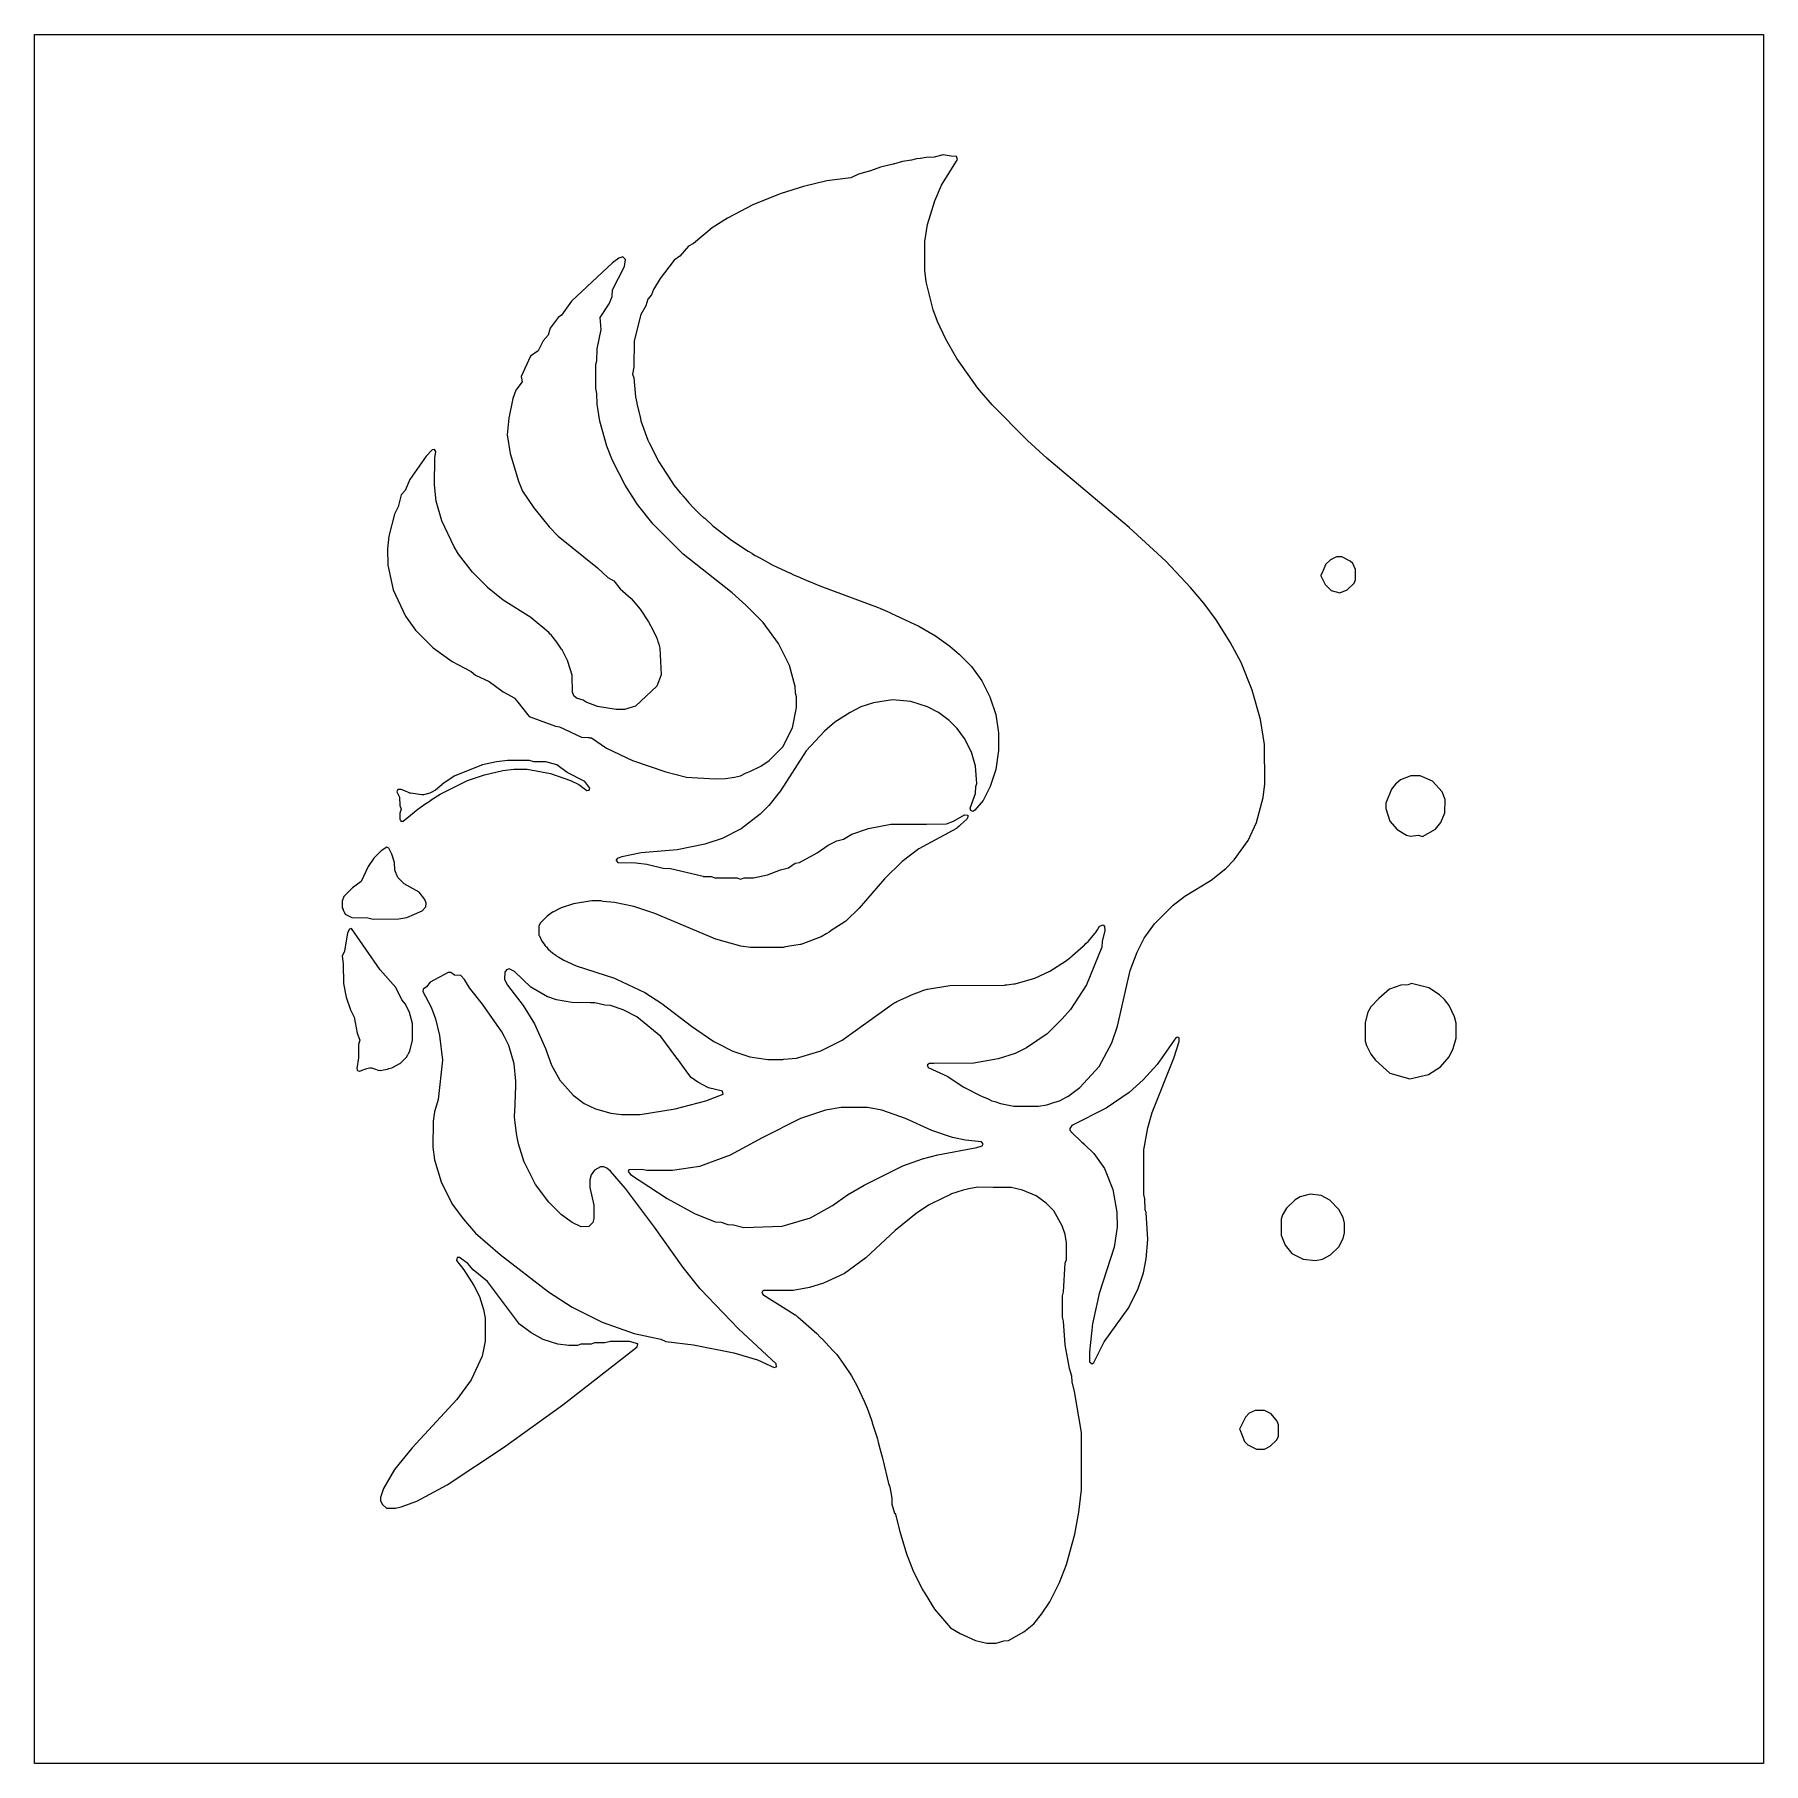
# Model space of a CAD drawing. Header units: millimetres. Extents: x 0 to 300, y 0 to 300.
import ezdxf

# ---------------------------------------------------------------- set-up
doc = ezdxf.new("R2010")
doc.units = ezdxf.units.MM
doc.layers.add('CUT', color=7, linetype='CONTINUOUS')

msp = doc.modelspace()

# ---------------------------------------------------------------- linework, layer by layer
at = {"layer": 'CUT'}
for points in [[(300, 0), (0, 0), (0, 300), (300, 300)], [(127.25, 122.16), (127.27, 122.16), (127.47, 122.16), (127.48, 122.16), (127.49, 122.16), (127.54, 122.15), (129.59, 122.15), (129.87, 122.15), (130, 122.19), (130.01, 122.19), (132.2, 122.4), (136.29, 123.6), (136.3, 123.6), (136.32, 123.61), (140.11, 125.51), (140.13, 125.53), (140.14, 125.53), (148.73, 131.69), (148.74, 131.7), (148.75, 131.71), (149.1, 131.91), (149.16, 131.95), (149.29, 132.02), (149.33, 132.04), (149.43, 132.1), (149.62, 132.19), (151.68, 133.15), (152.18, 133.35), (154.03, 134.09), (154.06, 134.1), (154.07, 134.1), (154.3, 134.17), (154.91, 134.35), (154.92, 134.35), (154.93, 134.36), (154.94, 134.36), (158.82, 135), (168.32, 135.06), (168.46, 135.08), (168.48, 135.08), (168.72, 135.08), (169.9, 135.26), (169.92, 135.26), (169.96, 135.27), (169.97, 135.27), (170.13, 135.29), (170.14, 135.3), (170.15, 135.3), (170.16, 135.3), (170.17, 135.3), (173.56, 136.26), (173.57, 136.26), (173.59, 136.27), (176.18, 137.46), (178.89, 139.19), (179.59, 139.74), (179.62, 139.77), (179.65, 139.79), (179.79, 139.88), (179.92, 140), (179.93, 140.01), (179.95, 140.03), (179.99, 140.06), (180.12, 140.16), (180.13, 140.19), (181.94, 141.82), (182.06, 141.85), (182.41, 142.25), (182.42, 142.26), (182.43, 142.27), (182.8, 142.6), (182.87, 142.69), (184.28, 144.35), (184.3, 144.4), (184.39, 144.57), (184.42, 144.63), (184.46, 144.7), (184.49, 144.75), (184.77, 145.27), (185.43, 145.5), (185.66, 145.24), (185.7, 144.47), (185.24, 142.7), (185.18, 141.62), (182.52, 135.08), (179.75, 130.85), (178.33, 129.2), (175.71, 126.62), (172.1, 124.18), (170.13, 123.21), (167.23, 122.24), (162.99, 121.52), (156.02, 121.47), (156, 121.47), (155.94, 121.47), (155.78, 121.47), (155.27, 121.48), (155, 121.27), (154.96, 121.24), (154.94, 121.23), (154.92, 121.22), (154.9, 121.2), (155.08, 120.75), (158.45, 119.21), (161.11, 117.39), (164.43, 115.72), (165.38, 115.36), (165.41, 115.35), (165.44, 115.33), (165.45, 115.33), (166.13, 115), (166.65, 114.87), (167.6, 114.51), (169.94, 114.06), (170, 114.05), (170.02, 114.05), (170.07, 114.04), (174.21, 114.05), (175.67, 114.28), (176.36, 114.51), (176.37, 114.51), (176.38, 114.51), (176.42, 114.52), (176.49, 114.55), (177.86, 115), (179.26, 115.71), (179.29, 115.72), (179.32, 115.73), (181.36, 117.28), (184.74, 120.93), (186.93, 125.02), (187.89, 127.91), (190.1, 137.59), (191.33, 140.79), (192.53, 143.19), (194.32, 145.69), (197.58, 148.94), (199.58, 150.48), (204.16, 153.25), (206.7, 155.28), (208.17, 156.8), (210.58, 160.14), (212.01, 163.25), (213.21, 167.59), (213.46, 169.97), (213.44, 176.82), (212.74, 181.16), (211.3, 186.21), (209.37, 191.02), (207.47, 194.57), (205.06, 198.42), (202.88, 201.31), (200.61, 204.06), (196.32, 208.63), (189.95, 214.49), (175.65, 226.47), (172.28, 229.59), (166.18, 235.75), (163.7, 238.67), (160.05, 243.77), (158.11, 247.13), (156.68, 250.24), (155.93, 252.24), (154.73, 257.09), (154.48, 259.11), (154.5, 264.11), (154.97, 267.03), (156.19, 271.17), (157.39, 273.84), (160.13, 278.35), (159.95, 278.87), (159.08, 278.91), (157.68, 279.14), (157.63, 279.15), (157.62, 279.15), (157.42, 279.09), (156.13, 278.71), (156.09, 278.71), (154.7, 278.65), (153.74, 278.48), (153.69, 278.47), (153.67, 278.47), (153.66, 278.47), (153.03, 278.41), (152.19, 278.22), (150.63, 277.95), (149.07, 277.51), (149.06, 277.5), (149.05, 277.5), (149.01, 277.49), (146.81, 276.99), (145.04, 276.37), (145.03, 276.37), (142.95, 275.78), (141.63, 275.13), (137.5, 274.6), (133.43, 273.65), (129.57, 272.45), (124.76, 270.52), (120.26, 268.15), (117.59, 266.45), (114.33, 263.76), (113.47, 263.28), (111.95, 261.57), (111.01, 260.84), (108.58, 257.67), (107.38, 255.74), (107.04, 254.82), (106.42, 254.07), (106.08, 252.91), (105.21, 251.43), (104.03, 246.87), (103.98, 242.31), (103.76, 241.07), (103.97, 240.46), (104.25, 237.12), (104.48, 236.12), (104.48, 235.96), (105.06, 233.62), (105.2, 233.04), (105.22, 233), (106.42, 229.63), (106.65, 229.17), (108.32, 225.84), (110.97, 221.77), (112.01, 220.48), (112.47, 219.99), (112.51, 219.94), (112.57, 219.87), (112.61, 219.82), (112.65, 219.77), (113.53, 218.72), (114.36, 217.88), (114.39, 217.85), (114.42, 217.82), (114.45, 217.79), (114.48, 217.76), (114.74, 217.46), (115.04, 217.18), (115.56, 216.66), (116.15, 216.17), (116.16, 216.17), (116.17, 216.17), (116.26, 216.09), (116.28, 216.07), (117.7, 214.77), (120.93, 212.27), (123.81, 210.34), (124.44, 209.99), (124.46, 209.98), (124.5, 209.96), (124.56, 209.92), (125.03, 209.61), (125.86, 209.19), (128.12, 207.93), (130.99, 206.62), (131.01, 206.61), (131.02, 206.6), (131.08, 206.58), (131.16, 206.54), (131.69, 206.27), (132.42, 205.96), (133.87, 205.3), (135.14, 204.82), (136.26, 204.35), (146.37, 200.58), (146.48, 200.54), (146.72, 200.45), (146.73, 200.44), (146.76, 200.43), (146.77, 200.43), (148, 199.86), (148.5, 199.63), (148.57, 199.59), (148.58, 199.59), (153.44, 197.33), (156.34, 195.64), (158.8, 193.9), (160.45, 192.51), (162.6, 190.32), (164.36, 187.85), (165.8, 184.98), (165.81, 184.95), (165.82, 184.93), (166.79, 182), (167.27, 178.85), (167.28, 175.75), (166.79, 172.48), (165.82, 169.54), (164.61, 167.12), (163.16, 165.4), (162.81, 165.2), (162.46, 165.35), (162.37, 165.75), (163.28, 168.28), (163.33, 169.53), (163.53, 170.03), (163.27, 173.06), (162.56, 175.46), (161.36, 177.85), (160.08, 179.61), (158.72, 180.99), (156.86, 182.36), (154.94, 183.33), (152.04, 184.29), (148.89, 184.55), (145.58, 184.05), (143.4, 183.32), (141.52, 182.38), (138.88, 180.69), (137.06, 179.15), (133.9, 175.72), (129.46, 168.76), (127.43, 166.23), (125.89, 164.7), (122.64, 162.17), (119.29, 160.5), (116.29, 159.5), (111.48, 158.54), (105.25, 158.02), (101.89, 157.3), (101.1, 157.03), (100.92, 156.74), (100.94, 156.72), (100.92, 156.7), (101.23, 156.31), (104.35, 156.28), (106.23, 156.04), (109.08, 155.37), (110.35, 155.31), (116, 153.94), (116.03, 153.93), (117.39, 153.9), (118.07, 153.69), (121.88, 153.65), (122.52, 153.44), (123.11, 153.65), (124.75, 153.69), (127.21, 154.18), (129.42, 155.06), (130.81, 155.39), (131.99, 156.23), (132.75, 156.35), (135.81, 158), (137.73, 159.33), (139.2, 160.08), (140.39, 160.41), (141.84, 161.27), (144.72, 162.23), (148.6, 162.96), (148.97, 162.96), (154.79, 163), (154.79, 163.01), (154.8, 163.01), (158.23, 163.03), (159.48, 163.5), (161.39, 164.6), (161.92, 164.52), (161.95, 164.19), (161.75, 163.84), (161.75, 163.83), (160.72, 162.9), (160.61, 162.8), (160.45, 162.66), (160.03, 162.28), (160, 162.25), (159.99, 162.25), (153.47, 158.72), (150.55, 156.51), (150.54, 156.5), (147.5, 153.48), (143.09, 148.43), (140.84, 146.24), (140.62, 146.08), (140.61, 146.07), (140.6, 146.06), (138.85, 144.91), (138.42, 144.63), (137.86, 144.27), (137.5, 144.03), (136.5, 143.44), (132.94, 142.11), (132.85, 142.08), (132.84, 142.08), (131, 141.79), (130.1, 141.64), (129.91, 141.61), (129.66, 141.57), (129.65, 141.57), (124.24, 141.59), (122.55, 141.82), (118.19, 143.04), (107.62, 147.5), (104.01, 148.7), (100.66, 149.41), (100.62, 149.42), (98.69, 149.55), (98.28, 149.67), (97.01, 149.66), (96.99, 149.66), (96.97, 149.66), (96.96, 149.66), (96.89, 149.67), (96.85, 149.66), (96.84, 149.66), (96.83, 149.66), (96.68, 149.66), (93.54, 149.18), (93.52, 149.17), (93.51, 149.17), (93.5, 149.17), (91.35, 148.46), (89.91, 147.74), (89.89, 147.72), (88.97, 147.05), (87.76, 145.8), (87.53, 145.29), (87.53, 145.12), (87.52, 145.09), (87.53, 144.62), (87.53, 143.73), (87.55, 143.69), (87.55, 143.67), (87.59, 143.6), (88.03, 142.67), (88.42, 142.18), (88.59, 141.89), (88.79, 141.72), (88.81, 141.7), (89.06, 141.38), (89.91, 140.58), (90.46, 140.23), (90.63, 140.08), (90.95, 139.92), (91.82, 139.37), (93.98, 138.41), (100.62, 136.25), (100.99, 136.11), (101, 136.11), (105.9, 133.78), (108.85, 131.87), (114, 127.93), (117.84, 125.29), (118.21, 125.1), (118.32, 125.03), (121.18, 123.61), (124.12, 122.64)], [(83.33, 184.82), (84.08, 183.88), (84.51, 183.34), (85.82, 181.68), (85.84, 181.67), (85.85, 181.66), (90.38, 179.99), (91.09, 179.89), (94.91, 178.08), (96.04, 178.01), (96.05, 178.01), (96.07, 178.01), (96.22, 178), (96.36, 177.99), (96.62, 177.96), (99.24, 176.16), (103.74, 174.02), (103.77, 174.01), (109.53, 172.09), (113.15, 171.14), (118.1, 170.88), (119.91, 170.9), (121.44, 171.14), (122.47, 171.4), (123.5, 171.88), (124.14, 172.11), (126.01, 173.05), (127.46, 174.04), (127.48, 174.06), (127.52, 174.09), (129.84, 176.43), (131.5, 179.73), (132.23, 183.21), (132.23, 185.09), (132.02, 185.72), (131.99, 186.88), (131.02, 190.51), (129.09, 194.36), (126.41, 197.98), (123.42, 201), (121.03, 203.12), (112.55, 209.82), (107.34, 215.03), (104.64, 218.43), (102.46, 221.81), (100.3, 226.11), (99.33, 228.55), (98.11, 232.92), (97.63, 235.84), (97.59, 237.72), (97.38, 238.57), (97.39, 242.78), (97.59, 243.4), (97.63, 245.49), (98.3, 248.81), (98.15, 250.92), (99.71, 253.28), (100.21, 254.54), (100.29, 255.68), (102.34, 259.75), (102.52, 260.98), (102.1, 261.44), (101.39, 261.21), (100.31, 260.39), (93.15, 253.74), (91.42, 251.33), (90.88, 250.9), (89.47, 249.07), (89.1, 247.85), (88.25, 246.88), (87.38, 245.15), (86.08, 244.17), (84.43, 240.68), (84.6, 239.77), (83.49, 238.3), (82.99, 236.84), (82.27, 233.46), (82.01, 230.54), (82.01, 230.53), (82.51, 227.31), (83.95, 222.5), (84.69, 220.79), (86.64, 217.88), (89.27, 214.56), (90.86, 212.95), (97.67, 207.48), (99.46, 205.81), (100.49, 205.19), (101.64, 203.81), (103.53, 202.13), (105.08, 200.29), (106.54, 198.12), (106.56, 198.09), (107.26, 196.69), (107.98, 195.26), (107.99, 195.23), (108, 195.21), (108.08, 194.96), (108.17, 194.64), (108.2, 194.54), (108.3, 194.2), (108.51, 193.5), (108.75, 188.9), (107.96, 186.92), (104.3, 183.48), (102.35, 182.9), (100.93, 182.9), (97.68, 183.4), (95.74, 184.13), (95.18, 184.53), (94.06, 184.84), (93.58, 185.24), (93.33, 185.87), (93.27, 188.8), (93.27, 188.82), (92.56, 191.23), (92.56, 191.24), (92.55, 191.26), (92.08, 192.2), (91.6, 193.14), (91.59, 193.17), (91.54, 193.23), (91.53, 193.24), (91.5, 193.28), (91.46, 193.34), (90.63, 194.58), (89.98, 195.37), (89.64, 195.83), (89.49, 195.96), (89.25, 196.25), (86.18, 198.81), (86.16, 198.82), (86.15, 198.83), (86.14, 198.84), (81.33, 201.85), (78.6, 204.08), (78.59, 204.09), (76.01, 206.69), (73.58, 209.82), (72.81, 211.1), (70.66, 215.65), (69.68, 219.06), (69.41, 221.88), (69.43, 226.57), (69.65, 227.66), (69.4, 228.01), (69.01, 227.94), (67.96, 226.82), (65.11, 222.81), (64.28, 220.9), (63.64, 220.11), (63.09, 218.04), (62.44, 216.77), (61.49, 212.94), (61.23, 210.76), (61.29, 207.91), (62.21, 203.62), (64.36, 199.08), (66.1, 196.65), (69.14, 193.61), (72.44, 191.23), (75.77, 189.45), (76.51, 188.85), (76.54, 188.82), (78.9, 187.77), (81.33, 185.96), (83.31, 184.83), (83.32, 184.83)], [(224.87, 208.87), (224.02, 208.03), (223.98, 207.99), (223.6, 207.03), (223.54, 206.89), (223.48, 206.75), (223.21, 206.12), (223.22, 206.1), (223.21, 206.08), (223.96, 204.59), (224.98, 203.51), (226.52, 203.14), (227.78, 203.64), (228.96, 204.82), (229.22, 205.36), (229.21, 207.2), (228.73, 208.2), (228.28, 208.65), (226.84, 209.37), (225.89, 209.38)], [(93.01, 170.57), (94.44, 169.84), (95.82, 168.8), (96.21, 168.88), (96.34, 169.23), (95.48, 170.4), (92.4, 171.94), (90.64, 173.31), (88.71, 173.78), (86.64, 173.82), (85.86, 174.03), (82.07, 174.03), (80.16, 173.78), (77.73, 173.3), (72.92, 171.38), (71.05, 170.18), (69.58, 168.86), (68.56, 168.35), (67.51, 168.09), (67.34, 168.09), (67.33, 168.09), (67.22, 168.1), (65.23, 168.34), (65.18, 168.35), (65.16, 168.36), (65.15, 168.36), (65.08, 168.39), (65.02, 168.42), (64.88, 168.48), (64.39, 168.69), (63.63, 169.01), (63.62, 169.01), (63.6, 169.02), (63.05, 168.98), (62.88, 168.58), (63.34, 167.69), (63.39, 166.2), (63.62, 165.56), (63.4, 164.9), (63.37, 163.88), (63.37, 163.84), (63.45, 163.73), (63.47, 163.7), (63.48, 163.68), (63.48, 163.67), (63.56, 163.52), (63.59, 163.52), (63.6, 163.5), (63.97, 163.53), (66.5, 165.6), (67.73, 166.47), (68.8, 167.16), (68.81, 167.2), (70.39, 168.19), (75.13, 170.57), (78.09, 171.55), (81.26, 172.28), (83.16, 172.54), (85.47, 172.54), (89.55, 171.8)], [(242.6, 170.42), (240.42, 171.39), (238.82, 171.4), (237.05, 170.65), (236.14, 169.92), (235.46, 169.06), (234.47, 166.62), (234.45, 165.72), (234.45, 165.68), (235.17, 163.51), (236.44, 162.05), (238.07, 161.1), (238.77, 160.93), (240.15, 161.07), (240.86, 160.85), (243.12, 162.09), (244.02, 163.25), (244.74, 164.94), (244.75, 167.27), (244.24, 168.57)], [(64.13, 152.63), (63.05, 153.71), (62.53, 155), (62.46, 156.31), (61.98, 157.78), (61.49, 158.84), (61.13, 159.01), (60.13, 158.34), (58.88, 157.07), (57.91, 155.63), (56.68, 153.03), (55.15, 151.92), (53.67, 150.44), (53.36, 149.6), (53.36, 148.52), (53.37, 148.5), (53.37, 148.48), (53.52, 148.17), (53.56, 148.09), (53.6, 148.01), (53.62, 147.96), (53.65, 147.89), (53.88, 147.39), (53.9, 147.38), (55.06, 146.78), (57.8, 146.73), (58.73, 146.52), (63.22, 146.53), (64.62, 146.78), (67.24, 147.97), (67.91, 148.62), (67.97, 149.25), (67.7, 149.93), (66.72, 151.16)], [(55.99, 120.34), (55.98, 120.3), (56, 120.29), (56, 120.27), (56.01, 120.26), (56.02, 120.24), (56.3, 120.12), (56.34, 120.13), (56.37, 120.12), (56.88, 120.32), (56.93, 120.34), (57.14, 120.41), (57.41, 120.5), (57.43, 120.51), (57.9, 120.67), (58.17, 120.69), (58.49, 120.68), (59.15, 120.49), (59.16, 120.49), (59.71, 120.23), (59.92, 120.27), (59.93, 120.27), (60.01, 120.24), (60.55, 120.37), (61.23, 120.49), (61.5, 120.61), (61.99, 120.73), (63.39, 121.44), (63.4, 121.45), (63.42, 121.46), (63.72, 121.76), (63.8, 121.84), (63.83, 121.87), (63.89, 121.92), (64.44, 122.45), (64.48, 122.51), (64.58, 122.61), (64.74, 122.92), (64.75, 122.93), (64.85, 123.09), (64.88, 123.18), (65.09, 123.59), (65.56, 125.53), (65.56, 125.56), (65.57, 125.59), (65.57, 126.42), (65.58, 128.06), (65.56, 128.15), (65.56, 128.37), (65.08, 130.31), (64.37, 131.74), (63.74, 132.49), (62.68, 134.62), (59.95, 137.71), (55.02, 144.89), (54.63, 144.79), (54.32, 144.14), (53.8, 140.97), (53.37, 140.09), (53.57, 138.76), (53.61, 135.35), (54.08, 132.95), (54.8, 130.77), (55.46, 129.47), (55.99, 126.73), (56.44, 125.53), (56.23, 124.73), (56.21, 122.47), (56.21, 122.44), (55.93, 120.56), (55.99, 120.35)], [(72.48, 97.07), (74.43, 94.43), (76.53, 92.04), (80.77, 88.31), (89.18, 81.81), (93.26, 79.16), (98.48, 76.55), (104.03, 74.62), (108.69, 73.61), (109.55, 73.19), (114.35, 72.66), (121.35, 71.22), (125.46, 70.01), (128.33, 68.7), (128.72, 68.8), (128.71, 69.35), (122.15, 75.44), (115.51, 82.36), (112.56, 86.03), (107.59, 93.06), (102.56, 99.75), (99.95, 102.79), (99.31, 103.27), (98.76, 103.55), (98.23, 103.52), (97.18, 102.95), (96.61, 102.12), (96.37, 101.24), (96.34, 99.95), (97.04, 96.86), (97.05, 94.57), (96.88, 93.88), (96.18, 93.17), (94.84, 93.09), (93.27, 93.86), (91.46, 95.2), (89.28, 97.35), (89.25, 97.38), (89.24, 97.39), (89.24, 97.4), (89.23, 97.41), (86.91, 100.48), (85.01, 104.27), (85.01, 104.28), (85.01, 104.29), (85, 104.31), (84.99, 104.32), (84.98, 104.34), (83.99, 107.53), (83.99, 107.54), (83.68, 108.95), (83.67, 109), (83.67, 109.02), (83.67, 109.03), (83.66, 109.08), (83.65, 109.22), (83.64, 109.29), (83.34, 111.69), (83.28, 112.17), (83.28, 112.18), (83.28, 112.2), (83.28, 112.22), (83.28, 112.26), (83.3, 112.73), (83.3, 112.78), (83.31, 112.86), (83.31, 112.92), (83.53, 117.6), (83.5, 118.05), (83.51, 118.4), (83.25, 121.42), (82.29, 124.57), (81.55, 126.06), (81.54, 126.07), (81.09, 126.96), (77.72, 131.76), (75.48, 134.59), (74.62, 136.06), (73.97, 136.72), (72.86, 136.81), (72.24, 137.23), (71.78, 137.23), (68.64, 135.55), (68.02, 134.75), (67.45, 134.38), (67.37, 133.95), (68.8, 131.23), (69.55, 129.23), (70.28, 126.31), (70.79, 122.05), (70.04, 115.19), (69.37, 113.07), (69.16, 111.42), (69.12, 106.95), (69.37, 104.75), (70.57, 100.9)], [(105.1, 112.6), (111.17, 113.56), (116.46, 115), (119.49, 116.13), (119.35, 116.66), (116.94, 117.26), (115.07, 118.2), (113.96, 119.04), (113.53, 119.54), (111.54, 122.25), (111.53, 122.26), (111.35, 122.54), (111.29, 122.58), (111.28, 122.59), (111.28, 122.6), (108.67, 126.16), (104.51, 129.58), (102.16, 130.76), (99.94, 131.5), (98.93, 131.55), (97.22, 131.97), (96.51, 131.98), (96.49, 131.99), (93.21, 132.03), (90.55, 132.5), (89.04, 133), (89.03, 133.01), (86.14, 134.71), (83.26, 137.43), (82.37, 137.87), (81.89, 137.72), (81.59, 137.29), (81.55, 136.09), (81.56, 136.07), (81.56, 136.06), (82.06, 135.03), (84.77, 131.51), (86.74, 128.33), (88.63, 124.06), (89.7, 121.17), (91.14, 118.54), (93.45, 115.97), (95.39, 114.52), (97.32, 113.57), (100, 112.84), (101.87, 112.6)], [(246.66, 128.48), (246.42, 129.56), (245.45, 131.5), (244.67, 132.54), (243.81, 133.39), (241.92, 134.59), (238.91, 135.34), (238.35, 135.13), (237.08, 135.07), (235.14, 134.35), (233.24, 132.71), (231.86, 131.26), (231.37, 130.34), (230.87, 128.58), (230.87, 125.35), (231.11, 124.55), (231.85, 123.08), (232.66, 122.02), (235.15, 119.79), (238.65, 118.8), (241.88, 119.54), (243.95, 120.87), (245.46, 122.64), (246.18, 124.07), (246.66, 125.84)], [(183.08, 69.66), (183.51, 69.35), (183.82, 69.58), (185.6, 73.17), (189.79, 78.92), (191.45, 82.23), (192.42, 85.13), (192.91, 87.58), (193.16, 90.89), (192.91, 95.58), (192.71, 96.08), (192.67, 97.96), (192.47, 98.75), (192.5, 106.49), (193.19, 110.32), (193.92, 112.98), (197.68, 122.4), (198.64, 125.3), (198.6, 125.89), (198.29, 126.03), (198.02, 125.91), (194.78, 121.3), (192.39, 118.62), (189.94, 116.45), (185.95, 113.68), (179.97, 110.7), (179.63, 110.19), (179.64, 109.95), (179.64, 109.94), (179.62, 109.9), (179.64, 109.88), (179.64, 109.87), (179.79, 109.69), (179.9, 109.56), (179.92, 109.54), (179.98, 109.47), (181.71, 107.82), (181.94, 107.61), (182.15, 107.41), (182.17, 107.39), (182.18, 107.38), (183.8, 105.83), (185.64, 103.24), (187.09, 99.61), (187.82, 95.65), (187.83, 93.07), (187.34, 89.57), (184.76, 81.55), (183.57, 76.26), (183.07, 71.42)], [(134.63, 94.69), (138.44, 96.84), (141.05, 98.64), (143.97, 100.34), (150.68, 103.69), (154.06, 104.9), (156.72, 105.62), (163.51, 106.88), (164.42, 107.14), (164.61, 107.52), (164.3, 107.86), (161.54, 108.13), (159.27, 108.64), (155.7, 109.83), (151.1, 111.9), (147, 113.34), (144.51, 113.82), (139.98, 113.82), (137.25, 113.34), (132.88, 111.89), (126.23, 108.56), (120.73, 105.55), (115.41, 103.61), (110.72, 102.87), (106.24, 102.86), (105.35, 103.07), (103.11, 102.98), (103, 102.7), (103.43, 102.17), (109.75, 98.04), (114.49, 95.42), (118.1, 93.98), (119.15, 93.92), (120.29, 93.49), (121.3, 93.44), (123.05, 93.01), (129.72, 93.25)], [(146.24, 56.41), (146.24, 56.4), (146.25, 56.35), (146.32, 56.08), (146.35, 55.97), (146.4, 55.75), (146.68, 54.66), (147.12, 52.95), (148.21, 48.37), (148.35, 48.15), (148.36, 48.14), (148.36, 48.13), (148.4, 47.97), (148.75, 46.03), (148.73, 45.99), (148.73, 44.97), (149.24, 43.4), (149.33, 43.42), (150.12, 40.25), (151.32, 36.39), (152.53, 33.25), (153.95, 30.4), (153.99, 30.34), (154, 30.33), (154.01, 30.31), (154.02, 30.29), (154.03, 30.26), (154.19, 29.94), (154.38, 29.69), (156.14, 26.79), (158.91, 23.53), (160.61, 22.54), (163.28, 21.34), (165.24, 20.86), (166.84, 20.87), (168.19, 21.29), (169.02, 21.35), (171.69, 22.82), (173.37, 24.23), (174.73, 25.88), (176.18, 28.03), (177.85, 31.37), (179.05, 34.5), (180.49, 39.78), (181.2, 43.61), (181.66, 47.5), (181.65, 57.4), (180.48, 64.56), (180.05, 66.23), (180, 67.2), (179.58, 68.55), (178.86, 72.63), (178.57, 76.72), (178.37, 77.42), (178.37, 81.15), (178.57, 81.86), (178.85, 86.81), (179.05, 87.42), (179.05, 90.33), (178.81, 91.8), (178.33, 93.28), (176.87, 95.91), (175.56, 97.24), (173.8, 98.52), (171.42, 99.47), (169.48, 99.94), (166.34, 99.95), (166.32, 99.96), (163.7, 99.97), (162.1, 99.72), (161.67, 99.59), (161.14, 99.49), (158.96, 98.76), (158.92, 98.75), (155.59, 97.09), (155.48, 97.02), (155.14, 96.85), (152.96, 95.4), (149.31, 92.45), (144.27, 87.76), (140.56, 85), (136.92, 83.31), (134.47, 82.57), (131.64, 82.09), (126.6, 82.07), (126.56, 82.07), (126.4, 81.93), (126.23, 81.81), (126.24, 81.79), (126.22, 81.77), (126.36, 81.37), (132, 77.83), (132.02, 77.82), (132.21, 77.66), (132.34, 77.55), (132.41, 77.48), (132.42, 77.48), (135.75, 74.58), (136.4, 73.92), (136.51, 73.81), (136.52, 73.8), (136.6, 73.72), (138.57, 71.6), (139.19, 70.93), (140.45, 69.23), (141.77, 67.27), (142.73, 65.48), (143.98, 62.85), (144.49, 61.64), (145.15, 59.75), (145.34, 59.2), (145.35, 59.18), (145.36, 59.17), (145.36, 59.16), (145.36, 59.15), (145.37, 59.11), (146.21, 56.5), (146.21, 56.49), (146.22, 56.47), (146.23, 56.44)], [(226.34, 96.13), (224.77, 97.72), (223.23, 98.53), (221.35, 98.77), (219.64, 98.29), (218.72, 97.82), (217.26, 96.36), (216.55, 95.22), (216.31, 94.45), (216.3, 91.64), (217.02, 89.91), (218.18, 88.5), (220.12, 87.53), (222.25, 87.28), (223.49, 87.53), (224.88, 88.23), (226.32, 89.65), (227.06, 91.09), (227.3, 92.09), (227.3, 93.72), (227.06, 94.72)], [(99.91, 73.22), (98.98, 73), (97.16, 72.97), (96.59, 72.77), (94.77, 72.73), (94.19, 72.52), (92.73, 72.52), (90.77, 72.78), (88.27, 73.54), (86.15, 74.73), (84.14, 76.21), (78.62, 83.6), (76.1, 85.66), (75.2, 86.76), (73.72, 87.79), (73.35, 87.78), (73.2, 87.26), (74.5, 85.64), (76.22, 82.94), (77.18, 81.01), (77.92, 78.79), (78.18, 77.29), (78.18, 73.29), (77.68, 70.68), (75.74, 66.54), (73.29, 63.15), (65.52, 54.78), (62.47, 51.01), (60.55, 47.68), (60.05, 46.17), (60.05, 45.55), (60.36, 44.92), (61.04, 44.3), (62.61, 44.27), (63.63, 44.51), (66.32, 45.49), (71.57, 48.36), (81.37, 54.82), (91.64, 62.22), (104.59, 72.29), (104.68, 72.81), (103.23, 73.2)], [(211.78, 61.26), (210.77, 60.75), (210.1, 60.07), (209.11, 58), (209.12, 57.97), (209.12, 57.96), (209.95, 55.87), (209.95, 55.86), (210.56, 55.28), (212.04, 54.55), (213.41, 54.55), (214.38, 55.03), (215.49, 56.1), (215.83, 56.74), (215.84, 58.77), (215.6, 59.37), (214.56, 60.65), (213.42, 61.26)]]:
    msp.add_lwpolyline(points, close=True, dxfattribs=at)

doc.saveas('drawing.dxf')
